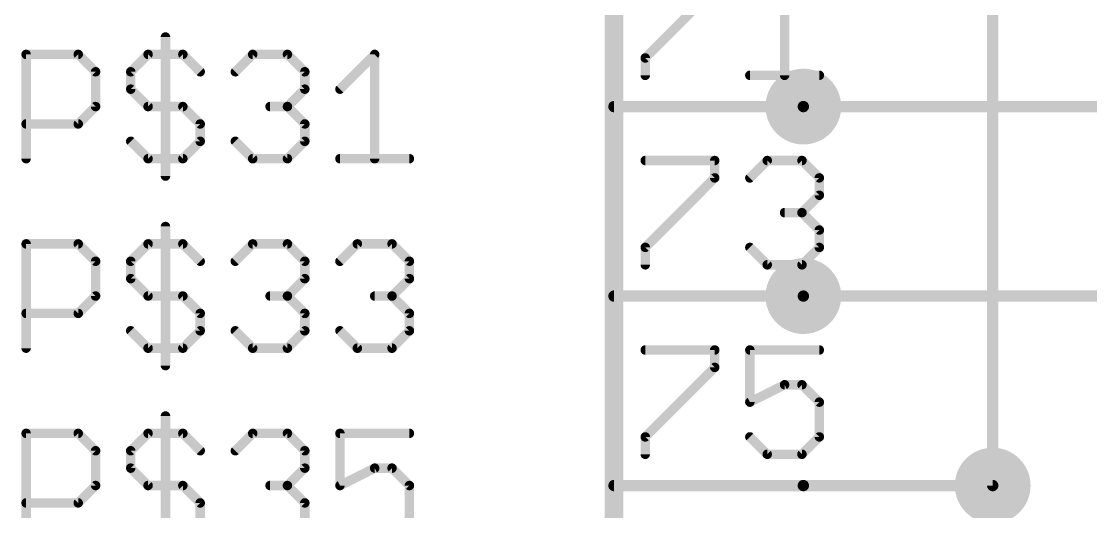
# Model space of a CAD drawing. Extents: x -72 to 265, y -97 to 216.
# Drawn here: x -5.41 to 8.93, y 55.53 to 62.1 of the extents above; entities that cross this region are included whole.
import ezdxf

# ---------------------------------------------------------------- set-up
doc = ezdxf.new("R2010")
doc.units = 0
for name, color, linetype in [('91', 94, 'CONTINUOUS'), ('94', 14, 'CONTINUOUS'), ('95', 251, 'CONTINUOUS')]:
    doc.layers.add(name, color=color, linetype=linetype)

msp = doc.modelspace()

# ---------------------------------------------------------------- linework, layer by layer
at = {"layer": '91', "const_width": 0.1524}
for points in [[(7.62, 55.88), (7.62, 63.5)], [(5.08, 60.96), (12.7, 60.96)], [(5.08, 58.42), (12.7, 58.42)], [(5.08, 55.88), (7.62, 55.88)]]:
    msp.add_lwpolyline(points, dxfattribs=at)
at = {"layer": '91'}
for points, const_width in [([(5.08, 60.706, 1), (5.08, 61.214, 1), (5.08, 60.706)], 0.508), ([(5.08, 60.9981, 1), (5.08, 60.9219)], 0.0762), ([(5.08, 58.166, 1), (5.08, 58.674, 1), (5.08, 58.166)], 0.508), ([(5.08, 58.4581, 1), (5.08, 58.3819)], 0.0762), ([(7.62, 55.626, 1), (7.62, 56.134, 1), (7.62, 55.626)], 0.508), ([(5.08, 55.9181, 1), (5.08, 55.8419)], 0.0762), ([(7.62, 55.8419, 1), (7.62, 55.9181)], 0.0762), ([(7.5819, 55.88, 1), (7.6581, 55.88)], 0.0762)]:
    msp.add_lwpolyline(points, format="xyb", dxfattribs=dict(at, const_width=const_width))
at = {"layer": '94'}
for points, const_width in [([(2.54, 22.86), (2.54, 101.6)], 0.254), ([(5.08, 60.96), (2.54, 60.96)], 0.1524), ([(5.08, 58.42), (2.54, 58.42)], 0.1524), ([(5.08, 55.88), (2.54, 55.88)], 0.1524)]:
    msp.add_lwpolyline(points, dxfattribs=dict(at, const_width=const_width))
at = {"layer": '94', "const_width": 0.0762}
for points in [[(2.54, 60.9981, 1), (2.54, 60.9219)], [(5.08, 60.9219, 1), (5.08, 60.9981)], [(2.54, 58.4581, 1), (2.54, 58.3819)], [(5.08, 58.3819, 1), (5.08, 58.4581)], [(2.54, 55.9181, 1), (2.54, 55.8419)], [(5.08, 55.8419, 1), (5.08, 55.9181)]]:
    msp.add_lwpolyline(points, format="xyb", dxfattribs=at)
at = {"layer": '95', "const_width": 0.127}
for points in [[(4.8284, 62.7773), (4.8284, 61.3791)], [(3.8912, 62.5443), (2.9591, 61.6121)], [(-3.4771, 61.8927), (-3.4771, 60.0285)], [(-5.3464, 60.2615), (-5.3464, 61.6597)], [(-5.3464, 61.6597), (-4.6473, 61.6597)], [(-4.6473, 61.6597), (-4.4143, 61.4267)], [(-3.9431, 61.4267), (-3.7101, 61.6597)], [(-3.7101, 61.6597), (-3.244, 61.6597)], [(-3.244, 61.6597), (-3.011, 61.4267)], [(-2.5399, 61.4267), (-2.3068, 61.6597)], [(-2.3068, 61.6597), (-1.8408, 61.6597)], [(-1.8408, 61.6597), (-1.6077, 61.4267)], [(-1.1366, 61.1936), (-0.6705, 61.6597)], [(-0.6705, 61.6597), (-0.6705, 60.2615)], [(2.9591, 61.6121), (2.9591, 61.3791)], [(-4.4143, 61.4267), (-4.4143, 60.9606)], [(-3.9431, 61.1936), (-3.9431, 61.4267)], [(-1.6077, 61.4267), (-1.6077, 61.1936)], [(4.3624, 61.3791), (5.2945, 61.3791)], [(-3.7101, 60.9606), (-3.9431, 61.1936)], [(-1.6077, 61.1936), (-1.8408, 60.9606)], [(-4.4143, 60.9606), (-4.6473, 60.7276)], [(-3.244, 60.9606), (-3.7101, 60.9606)], [(-3.011, 60.7276), (-3.244, 60.9606)], [(-1.8408, 60.9606), (-2.0738, 60.9606)], [(-1.8408, 60.9606), (-1.6077, 60.7276)], [(-4.6473, 60.7276), (-5.3464, 60.7276)], [(-3.011, 60.4945), (-3.011, 60.7276)], [(-1.6077, 60.7276), (-1.6077, 60.4945)], [(-3.9431, 60.4945), (-3.7101, 60.2615)], [(-3.244, 60.2615), (-3.011, 60.4945)], [(-2.3068, 60.2615), (-2.5399, 60.4945)], [(-1.6077, 60.4945), (-1.8408, 60.2615)], [(-3.7101, 60.2615), (-3.244, 60.2615)], [(-1.8408, 60.2615), (-2.3068, 60.2615)], [(-1.1366, 60.2615), (-0.2045, 60.2615)], [(2.9591, 60.2373), (3.8912, 60.2373)], [(3.8912, 60.2373), (3.8912, 60.0043)], [(4.3624, 60.0043), (4.5954, 60.2373)], [(4.5954, 60.2373), (5.0615, 60.2373)], [(5.0615, 60.2373), (5.2945, 60.0043)], [(3.8912, 60.0043), (2.9591, 59.0721)], [(5.2945, 60.0043), (5.2945, 59.7712)], [(5.2945, 59.7712), (5.0615, 59.5382)], [(5.0615, 59.5382), (4.8284, 59.5382)], [(5.0615, 59.5382), (5.2945, 59.3052)], [(-3.4771, 59.3527), (-3.4771, 57.4885)], [(5.2945, 59.3052), (5.2945, 59.0721)], [(-5.3464, 57.7215), (-5.3464, 59.1197)], [(-5.3464, 59.1197), (-4.6473, 59.1197)], [(-4.6473, 59.1197), (-4.4143, 58.8867)], [(-3.9431, 58.8867), (-3.7101, 59.1197)], [(-3.7101, 59.1197), (-3.244, 59.1197)], [(-3.244, 59.1197), (-3.011, 58.8867)], [(-2.5399, 58.8867), (-2.3068, 59.1197)], [(-2.3068, 59.1197), (-1.8408, 59.1197)], [(-1.8408, 59.1197), (-1.6077, 58.8867)], [(-1.1366, 58.8867), (-0.9036, 59.1197)], [(-0.9036, 59.1197), (-0.4375, 59.1197)], [(-0.4375, 59.1197), (-0.2045, 58.8867)], [(2.9591, 59.0721), (2.9591, 58.8391)], [(4.5954, 58.8391), (4.3624, 59.0721)], [(5.2945, 59.0721), (5.0615, 58.8391)], [(-4.4143, 58.8867), (-4.4143, 58.4206)], [(-3.9431, 58.6536), (-3.9431, 58.8867)], [(-1.6077, 58.8867), (-1.6077, 58.6536)], [(-0.2045, 58.8867), (-0.2045, 58.6536)], [(5.0615, 58.8391), (4.5954, 58.8391)], [(-3.7101, 58.4206), (-3.9431, 58.6536)], [(-1.6077, 58.6536), (-1.8408, 58.4206)], [(-0.2045, 58.6536), (-0.4375, 58.4206)], [(-4.4143, 58.4206), (-4.6473, 58.1876)], [(-3.244, 58.4206), (-3.7101, 58.4206)], [(-3.011, 58.1876), (-3.244, 58.4206)], [(-1.8408, 58.4206), (-2.0738, 58.4206)], [(-1.8408, 58.4206), (-1.6077, 58.1876)], [(-0.4375, 58.4206), (-0.6705, 58.4206)], [(-0.4375, 58.4206), (-0.2045, 58.1876)], [(-4.6473, 58.1876), (-5.3464, 58.1876)], [(-3.011, 57.9545), (-3.011, 58.1876)], [(-1.6077, 58.1876), (-1.6077, 57.9545)], [(-0.2045, 58.1876), (-0.2045, 57.9545)], [(-3.9431, 57.9545), (-3.7101, 57.7215)], [(-3.244, 57.7215), (-3.011, 57.9545)], [(-2.3068, 57.7215), (-2.5399, 57.9545)], [(-1.6077, 57.9545), (-1.8408, 57.7215)], [(-0.9036, 57.7215), (-1.1366, 57.9545)], [(-0.2045, 57.9545), (-0.4375, 57.7215)], [(-3.7101, 57.7215), (-3.244, 57.7215)], [(-1.8408, 57.7215), (-2.3068, 57.7215)], [(-0.4375, 57.7215), (-0.9036, 57.7215)], [(2.9591, 57.6973), (3.8912, 57.6973)], [(3.8912, 57.6973), (3.8912, 57.4643)], [(5.2945, 57.6973), (4.3624, 57.6973)], [(4.3624, 57.6973), (4.3624, 56.9982)], [(3.8912, 57.4643), (2.9591, 56.5321)], [(4.3624, 56.9982), (4.8284, 57.2312)], [(4.8284, 57.2312), (5.0615, 57.2312)], [(5.0615, 57.2312), (5.2945, 56.9982)], [(5.2945, 56.9982), (5.2945, 56.5321)], [(-3.4771, 56.8127), (-3.4771, 54.9485)], [(-5.3464, 55.1815), (-5.3464, 56.5797)], [(-5.3464, 56.5797), (-4.6473, 56.5797)], [(-4.6473, 56.5797), (-4.4143, 56.3467)], [(-3.9431, 56.3467), (-3.7101, 56.5797)], [(-3.7101, 56.5797), (-3.244, 56.5797)], [(-3.244, 56.5797), (-3.011, 56.3467)], [(-2.5399, 56.3467), (-2.3068, 56.5797)], [(-2.3068, 56.5797), (-1.8408, 56.5797)], [(-1.8408, 56.5797), (-1.6077, 56.3467)], [(-0.2045, 56.5797), (-1.1366, 56.5797)], [(-1.1366, 56.5797), (-1.1366, 55.8806)], [(2.9591, 56.5321), (2.9591, 56.2991)], [(4.5954, 56.2991), (4.3624, 56.5321)], [(5.2945, 56.5321), (5.0615, 56.2991)], [(-4.4143, 56.3467), (-4.4143, 55.8806)], [(-3.9431, 56.1136), (-3.9431, 56.3467)], [(-1.6077, 56.3467), (-1.6077, 56.1136)], [(5.0615, 56.2991), (4.5954, 56.2991)], [(-3.7101, 55.8806), (-3.9431, 56.1136)], [(-1.6077, 56.1136), (-1.8408, 55.8806)], [(-1.1366, 55.8806), (-0.6705, 56.1136)], [(-0.6705, 56.1136), (-0.4375, 56.1136)], [(-0.4375, 56.1136), (-0.2045, 55.8806)], [(-4.4143, 55.8806), (-4.6473, 55.6476)], [(-3.244, 55.8806), (-3.7101, 55.8806)], [(-3.011, 55.6476), (-3.244, 55.8806)], [(-1.8408, 55.8806), (-2.0738, 55.8806)], [(-1.8408, 55.8806), (-1.6077, 55.6476)], [(-0.2045, 55.8806), (-0.2045, 55.4145)], [(-4.6473, 55.6476), (-5.3464, 55.6476)], [(-3.011, 55.4145), (-3.011, 55.6476)], [(-1.6077, 55.6476), (-1.6077, 55.4145)]]:
    msp.add_lwpolyline(points, dxfattribs=at)
at = {"layer": '95', "const_width": 0.0635}
for points in [[(-3.4453, 61.8927, 1), (-3.5088, 61.8927)], [(-5.3147, 61.6597, 1), (-5.3782, 61.6597)], [(-5.3464, 61.6914, 1), (-5.3464, 61.6279)], [(-4.6249, 61.6821, 1), (-4.6698, 61.6372)], [(-4.6473, 61.6279, 1), (-4.6473, 61.6914)], [(-3.7101, 61.6914, 1), (-3.7101, 61.6279)], [(-3.6877, 61.6372, 1), (-3.7326, 61.6821)], [(-3.2216, 61.6821, 1), (-3.2665, 61.6372)], [(-3.244, 61.6279, 1), (-3.244, 61.6914)], [(-2.3068, 61.6914, 1), (-2.3068, 61.6279)], [(-2.2844, 61.6372, 1), (-2.3293, 61.6821)], [(-1.8183, 61.6821, 1), (-1.8632, 61.6372)], [(-1.8408, 61.6279, 1), (-1.8408, 61.6914)], [(-0.6388, 61.6597, 1), (-0.7023, 61.6597)], [(-0.6481, 61.6372, 1), (-0.693, 61.6821)], [(2.9366, 61.6346, 1), (2.9816, 61.5897)], [(2.9909, 61.6121, 1), (2.9274, 61.6121)], [(-4.3825, 61.4267, 1), (-4.446, 61.4267)], [(-4.4367, 61.4042, 1), (-4.3918, 61.4491)], [(-3.9114, 61.4267, 1), (-3.9749, 61.4267)], [(-3.9656, 61.4491, 1), (-3.9207, 61.4042)], [(-3.0335, 61.4042, 1), (-2.9886, 61.4491)], [(-2.5623, 61.4491, 1), (-2.5174, 61.4042)], [(-1.576, 61.4267, 1), (-1.6395, 61.4267)], [(-1.6302, 61.4042, 1), (-1.5853, 61.4491)], [(2.9274, 61.3791, 1), (2.9909, 61.3791)], [(4.3624, 61.4109, 1), (4.3624, 61.3473)], [(4.7967, 61.3791, 1), (4.8602, 61.3791)], [(5.2945, 61.3473, 1), (5.2945, 61.4109)], [(-3.9207, 61.2161, 1), (-3.9656, 61.1712)], [(-1.5853, 61.1712, 1), (-1.6302, 61.2161)], [(-1.159, 61.2161, 1), (-1.1141, 61.1712)], [(-3.9749, 61.1936, 1), (-3.9114, 61.1936)], [(-1.6395, 61.1936, 1), (-1.576, 61.1936)], [(-4.446, 60.9606, 1), (-4.3825, 60.9606)], [(-4.3918, 60.9381, 1), (-4.4367, 60.983)], [(-3.7101, 60.9923, 1), (-3.7101, 60.9288)], [(-3.7326, 60.9381, 1), (-3.6877, 60.983)], [(-3.2216, 60.983, 1), (-3.2665, 60.9381)], [(-3.244, 60.9288, 1), (-3.244, 60.9923)], [(-2.0738, 60.9923, 1), (-2.0738, 60.9288)], [(-1.8183, 60.983, 1), (-1.8632, 60.9381)], [(-1.8632, 60.983, 1), (-1.8183, 60.9381)], [(-1.8408, 60.9288, 1), (-1.8408, 60.9923)], [(-5.3464, 60.7593, 1), (-5.3464, 60.6958)], [(-4.6698, 60.75, 1), (-4.6249, 60.7051)], [(-4.6473, 60.6958, 1), (-4.6473, 60.7593)], [(-2.9793, 60.7276, 1), (-3.0428, 60.7276)], [(-3.0335, 60.7051, 1), (-2.9886, 60.75)], [(-1.576, 60.7276, 1), (-1.6395, 60.7276)], [(-1.6302, 60.7051, 1), (-1.5853, 60.75)], [(-3.9207, 60.517, 1), (-3.9656, 60.4721)], [(-2.9886, 60.4721, 1), (-3.0335, 60.517)], [(-2.5174, 60.517, 1), (-2.5623, 60.4721)], [(-1.5853, 60.4721, 1), (-1.6302, 60.517)], [(-3.0428, 60.4945, 1), (-2.9793, 60.4945)], [(-1.6395, 60.4945, 1), (-1.576, 60.4945)], [(-5.3782, 60.2615, 1), (-5.3147, 60.2615)], [(-3.7101, 60.2933, 1), (-3.7101, 60.2298)], [(-3.7326, 60.239, 1), (-3.6877, 60.284)], [(-3.2665, 60.284, 1), (-3.2216, 60.239)], [(-3.244, 60.2298, 1), (-3.244, 60.2933)], [(-2.3068, 60.2933, 1), (-2.3068, 60.2298)], [(-2.3293, 60.239, 1), (-2.2844, 60.284)], [(-1.8632, 60.284, 1), (-1.8183, 60.239)], [(-1.8408, 60.2298, 1), (-1.8408, 60.2933)], [(-1.1366, 60.2933, 1), (-1.1366, 60.2298)], [(-0.7023, 60.2615, 1), (-0.6388, 60.2615)], [(-0.2045, 60.2298, 1), (-0.2045, 60.2933)], [(2.9591, 60.269, 1), (2.9591, 60.2055)], [(3.923, 60.2373, 1), (3.8595, 60.2373)], [(3.8912, 60.2055, 1), (3.8912, 60.269)], [(4.5954, 60.269, 1), (4.5954, 60.2055)], [(4.6179, 60.2148, 1), (4.573, 60.2597)], [(5.0839, 60.2597, 1), (5.039, 60.2148)], [(5.0615, 60.2055, 1), (5.0615, 60.269)], [(-3.5088, 60.0285, 1), (-3.4453, 60.0285)], [(3.8595, 60.0043, 1), (3.923, 60.0043)], [(3.9137, 59.9818, 1), (3.8688, 60.0267)], [(4.3399, 60.0267, 1), (4.3848, 59.9818)], [(5.3263, 60.0043, 1), (5.2628, 60.0043)], [(5.2721, 59.9818, 1), (5.317, 60.0267)], [(5.317, 59.7488, 1), (5.2721, 59.7937)], [(5.2628, 59.7712, 1), (5.3263, 59.7712)], [(4.8284, 59.5699, 1), (4.8284, 59.5064)], [(5.0839, 59.5606, 1), (5.039, 59.5157)], [(5.039, 59.5606, 1), (5.0839, 59.5157)], [(5.0615, 59.5064, 1), (5.0615, 59.5699)], [(-3.4453, 59.3527, 1), (-3.5088, 59.3527)], [(5.3263, 59.3052, 1), (5.2628, 59.3052)], [(5.2721, 59.2827, 1), (5.317, 59.3276)], [(-5.3147, 59.1197, 1), (-5.3782, 59.1197)], [(-5.3464, 59.1514, 1), (-5.3464, 59.0879)], [(-4.6249, 59.1421, 1), (-4.6698, 59.0972)], [(-4.6473, 59.0879, 1), (-4.6473, 59.1514)], [(-3.7101, 59.1514, 1), (-3.7101, 59.0879)], [(-3.6877, 59.0972, 1), (-3.7326, 59.1421)], [(-3.2216, 59.1421, 1), (-3.2665, 59.0972)], [(-3.244, 59.0879, 1), (-3.244, 59.1514)], [(-2.3068, 59.1514, 1), (-2.3068, 59.0879)], [(-2.2844, 59.0972, 1), (-2.3293, 59.1421)], [(-1.8183, 59.1421, 1), (-1.8632, 59.0972)], [(-1.8408, 59.0879, 1), (-1.8408, 59.1514)], [(-0.9036, 59.1514, 1), (-0.9036, 59.0879)], [(-0.8811, 59.0972, 1), (-0.926, 59.1421)], [(-0.415, 59.1421, 1), (-0.4599, 59.0972)], [(-0.4375, 59.0879, 1), (-0.4375, 59.1514)], [(2.9366, 59.0946, 1), (2.9816, 59.0497)], [(2.9909, 59.0721, 1), (2.9274, 59.0721)], [(4.3848, 59.0946, 1), (4.3399, 59.0497)], [(5.2628, 59.0721, 1), (5.3263, 59.0721)], [(5.317, 59.0497, 1), (5.2721, 59.0946)], [(-4.3825, 58.8867, 1), (-4.446, 58.8867)], [(-4.4367, 58.8642, 1), (-4.3918, 58.9091)], [(-3.9114, 58.8867, 1), (-3.9749, 58.8867)], [(-3.9656, 58.9091, 1), (-3.9207, 58.8642)], [(-3.0335, 58.8642, 1), (-2.9886, 58.9091)], [(-2.5623, 58.9091, 1), (-2.5174, 58.8642)], [(-1.576, 58.8867, 1), (-1.6395, 58.8867)], [(-1.6302, 58.8642, 1), (-1.5853, 58.9091)], [(-1.159, 58.9091, 1), (-1.1141, 58.8642)], [(-0.1727, 58.8867, 1), (-0.2362, 58.8867)], [(-0.2269, 58.8642, 1), (-0.182, 58.9091)], [(2.9274, 58.8391, 1), (2.9909, 58.8391)], [(4.5954, 58.8709, 1), (4.5954, 58.8073)], [(4.573, 58.8166, 1), (4.6179, 58.8616)], [(5.039, 58.8616, 1), (5.0839, 58.8166)], [(5.0615, 58.8073, 1), (5.0615, 58.8709)], [(-3.9207, 58.6761, 1), (-3.9656, 58.6312)], [(-3.9749, 58.6536, 1), (-3.9114, 58.6536)], [(-1.6395, 58.6536, 1), (-1.576, 58.6536)], [(-1.5853, 58.6312, 1), (-1.6302, 58.6761)], [(-0.2362, 58.6536, 1), (-0.1727, 58.6536)], [(-0.182, 58.6312, 1), (-0.2269, 58.6761)], [(-4.446, 58.4206, 1), (-4.3825, 58.4206)], [(-4.3918, 58.3981, 1), (-4.4367, 58.443)], [(-3.7101, 58.4523, 1), (-3.7101, 58.3888)], [(-3.7326, 58.3981, 1), (-3.6877, 58.443)], [(-3.2216, 58.443, 1), (-3.2665, 58.3981)], [(-3.244, 58.3888, 1), (-3.244, 58.4523)], [(-2.0738, 58.4523, 1), (-2.0738, 58.3888)], [(-1.8183, 58.443, 1), (-1.8632, 58.3981)], [(-1.8632, 58.443, 1), (-1.8183, 58.3981)], [(-1.8408, 58.3888, 1), (-1.8408, 58.4523)], [(-0.6705, 58.4523, 1), (-0.6705, 58.3888)], [(-0.415, 58.443, 1), (-0.4599, 58.3981)], [(-0.4599, 58.443, 1), (-0.415, 58.3981)], [(-0.4375, 58.3888, 1), (-0.4375, 58.4523)], [(-5.3464, 58.2193, 1), (-5.3464, 58.1558)], [(-4.6698, 58.21, 1), (-4.6249, 58.1651)], [(-4.6473, 58.1558, 1), (-4.6473, 58.2193)], [(-2.9793, 58.1876, 1), (-3.0428, 58.1876)], [(-3.0335, 58.1651, 1), (-2.9886, 58.21)], [(-1.576, 58.1876, 1), (-1.6395, 58.1876)], [(-1.6302, 58.1651, 1), (-1.5853, 58.21)], [(-0.1727, 58.1876, 1), (-0.2362, 58.1876)], [(-0.2269, 58.1651, 1), (-0.182, 58.21)], [(-3.9207, 57.977, 1), (-3.9656, 57.9321)], [(-3.0428, 57.9545, 1), (-2.9793, 57.9545)], [(-2.9886, 57.9321, 1), (-3.0335, 57.977)], [(-2.5174, 57.977, 1), (-2.5623, 57.9321)], [(-1.6395, 57.9545, 1), (-1.576, 57.9545)], [(-1.5853, 57.9321, 1), (-1.6302, 57.977)], [(-1.1141, 57.977, 1), (-1.159, 57.9321)], [(-0.2362, 57.9545, 1), (-0.1727, 57.9545)], [(-0.182, 57.9321, 1), (-0.2269, 57.977)], [(-5.3782, 57.7215, 1), (-5.3147, 57.7215)], [(-3.7101, 57.7533, 1), (-3.7101, 57.6898)], [(-3.7326, 57.699, 1), (-3.6877, 57.744)], [(-3.2665, 57.744, 1), (-3.2216, 57.699)], [(-3.244, 57.6898, 1), (-3.244, 57.7533)], [(-2.3068, 57.7533, 1), (-2.3068, 57.6898)], [(-2.3293, 57.699, 1), (-2.2844, 57.744)], [(-1.8632, 57.744, 1), (-1.8183, 57.699)], [(-1.8408, 57.6898, 1), (-1.8408, 57.7533)], [(-0.9036, 57.7533, 1), (-0.9036, 57.6898)], [(-0.926, 57.699, 1), (-0.8811, 57.744)], [(-0.4599, 57.744, 1), (-0.415, 57.699)], [(-0.4375, 57.6898, 1), (-0.4375, 57.7533)], [(2.9591, 57.729, 1), (2.9591, 57.6655)], [(3.923, 57.6973, 1), (3.8595, 57.6973)], [(3.8912, 57.6655, 1), (3.8912, 57.729)], [(4.3941, 57.6973, 1), (4.3306, 57.6973)], [(4.3624, 57.729, 1), (4.3624, 57.6655)], [(5.2945, 57.6655, 1), (5.2945, 57.729)], [(-3.5088, 57.4885, 1), (-3.4453, 57.4885)], [(3.9137, 57.4418, 1), (3.8688, 57.4867)], [(3.8595, 57.4643, 1), (3.923, 57.4643)], [(4.8284, 57.263, 1), (4.8284, 57.1995)], [(4.8426, 57.2028, 1), (4.8142, 57.2596)], [(5.0839, 57.2537, 1), (5.039, 57.2088)], [(5.0615, 57.1995, 1), (5.0615, 57.263)], [(4.3306, 56.9982, 1), (4.3941, 56.9982)], [(4.3482, 57.0266, 1), (4.3766, 56.9698)], [(5.3263, 56.9982, 1), (5.2628, 56.9982)], [(5.2721, 56.9757, 1), (5.317, 57.0206)], [(-3.4453, 56.8127, 1), (-3.5088, 56.8127)], [(-5.3147, 56.5797, 1), (-5.3782, 56.5797)], [(-5.3464, 56.6114, 1), (-5.3464, 56.5479)], [(-4.6249, 56.6021, 1), (-4.6698, 56.5572)], [(-4.6473, 56.5479, 1), (-4.6473, 56.6114)], [(-3.7101, 56.6114, 1), (-3.7101, 56.5479)], [(-3.6877, 56.5572, 1), (-3.7326, 56.6021)], [(-3.2216, 56.6021, 1), (-3.2665, 56.5572)], [(-3.244, 56.5479, 1), (-3.244, 56.6114)], [(-2.3068, 56.6114, 1), (-2.3068, 56.5479)], [(-2.2844, 56.5572, 1), (-2.3293, 56.6021)], [(-1.8183, 56.6021, 1), (-1.8632, 56.5572)], [(-1.8408, 56.5479, 1), (-1.8408, 56.6114)], [(-1.1366, 56.6114, 1), (-1.1366, 56.5479)], [(-1.1048, 56.5797, 1), (-1.1683, 56.5797)], [(-0.2045, 56.5479, 1), (-0.2045, 56.6114)], [(2.9366, 56.5546, 1), (2.9816, 56.5097)], [(2.9909, 56.5321, 1), (2.9274, 56.5321)], [(4.3848, 56.5546, 1), (4.3399, 56.5097)], [(5.2628, 56.5321, 1), (5.3263, 56.5321)], [(5.317, 56.5097, 1), (5.2721, 56.5546)], [(-4.3825, 56.3467, 1), (-4.446, 56.3467)], [(-4.4367, 56.3242, 1), (-4.3918, 56.3691)], [(-3.9114, 56.3467, 1), (-3.9749, 56.3467)], [(-3.9656, 56.3691, 1), (-3.9207, 56.3242)], [(-3.0335, 56.3242, 1), (-2.9886, 56.3691)], [(-2.5623, 56.3691, 1), (-2.5174, 56.3242)], [(-1.576, 56.3467, 1), (-1.6395, 56.3467)], [(-1.6302, 56.3242, 1), (-1.5853, 56.3691)], [(2.9274, 56.2991, 1), (2.9909, 56.2991)], [(4.5954, 56.3309, 1), (4.5954, 56.2674)], [(4.573, 56.2766, 1), (4.6179, 56.3216)], [(5.039, 56.3216, 1), (5.0839, 56.2766)], [(5.0615, 56.2674, 1), (5.0615, 56.3309)], [(-3.9207, 56.1361, 1), (-3.9656, 56.0912)], [(-3.9749, 56.1136, 1), (-3.9114, 56.1136)], [(-1.6395, 56.1136, 1), (-1.576, 56.1136)], [(-1.5853, 56.0912, 1), (-1.6302, 56.1361)], [(-0.6705, 56.1454, 1), (-0.6705, 56.0819)], [(-0.6563, 56.0852, 1), (-0.6847, 56.142)], [(-0.415, 56.1361, 1), (-0.4599, 56.0912)], [(-0.4375, 56.0819, 1), (-0.4375, 56.1454)], [(-4.3918, 55.8581, 1), (-4.4367, 55.903)], [(-3.7101, 55.9123, 1), (-3.7101, 55.8488)], [(-3.2216, 55.903, 1), (-3.2665, 55.8581)], [(-3.244, 55.8488, 1), (-3.244, 55.9123)], [(-2.0738, 55.9123, 1), (-2.0738, 55.8488)], [(-1.8183, 55.903, 1), (-1.8632, 55.8581)], [(-1.8408, 55.8488, 1), (-1.8408, 55.9123)], [(-1.1508, 55.909, 1), (-1.1224, 55.8522)], [(-0.1727, 55.8806, 1), (-0.2362, 55.8806)], [(-4.446, 55.8806, 1), (-4.3825, 55.8806)], [(-3.7326, 55.8581, 1), (-3.6877, 55.903)], [(-1.8632, 55.903, 1), (-1.8183, 55.8581)], [(-1.1683, 55.8806, 1), (-1.1048, 55.8806)], [(-0.2269, 55.8581, 1), (-0.182, 55.903)], [(-5.3464, 55.6793, 1), (-5.3464, 55.6158)], [(-4.6698, 55.67, 1), (-4.6249, 55.6251)], [(-4.6473, 55.6158, 1), (-4.6473, 55.6793)], [(-2.9793, 55.6476, 1), (-3.0428, 55.6476)], [(-3.0335, 55.6251, 1), (-2.9886, 55.67)], [(-1.576, 55.6476, 1), (-1.6395, 55.6476)], [(-1.6302, 55.6251, 1), (-1.5853, 55.67)]]:
    msp.add_lwpolyline(points, format="xyb", dxfattribs=at)

doc.saveas('drawing.dxf')
